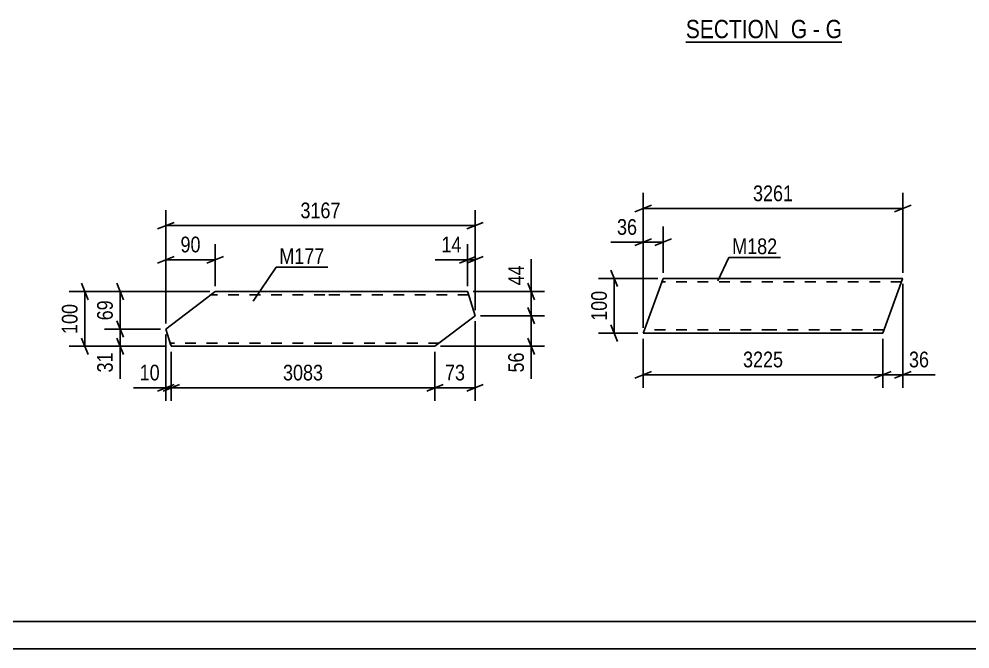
# Model space of a CAD drawing. Header units: millimetres. Extents: x 0 to 841, y 0 to 594.
# Drawn here: x 213.3 to 386.8, y 0 to 115 of the extents above; entities that cross this region are included whole.
import ezdxf

# ---------------------------------------------------------------- set-up
doc = ezdxf.new("R2010")
doc.units = ezdxf.units.MM
doc.linetypes.add('DXK_LINE_DOT2', pattern=[3.9198, 1.9599, -1.9599])
doc.styles.add('Arial Narrow', font='ARIALN.TTF', dxfattribs={"height": 0.2})

# ---------------------------------------------------------------- blocks, each defined once
blk = doc.blocks.new('Unknown-318886624-18 - 1489')
at = {"color": 6, "linetype": 'Continuous'}
blk.add_line((334.98, 110.74), (363.48, 110.74), dxfattribs=at)
at = {"color": 0, "linetype": 'Continuous'}
for points in [[(353.09, 111.49), (353.09, 114.99), (334.98, 114.99), (334.98, 111.49)], [(357.12, 111.49), (357.12, 114.99), (354.14, 114.99), (354.14, 111.49)], [(359.45, 111.49), (359.45, 114.99), (358.17, 114.99), (358.17, 111.49)], [(363.48, 111.49), (363.48, 114.99), (360.5, 114.99), (360.5, 111.49)]]:
    blk.add_wipeout(points, dxfattribs=at)
at = {"color": 7, "linetype": 'Continuous', "style": 'Arial Narrow'}
for s, p in [('SECTION ', (334.98, 111.49)), ('G', (354.14, 111.49)), ('G', (360.5, 111.49)), ('-', (358.17, 111.49))]:
    blk.add_text(s, height=3.34, dxfattribs=at).set_placement(p)
blk = doc.blocks.new('Unknown-318886624-1115')
at = {"color": 5, "linetype": 'Continuous'}
for p, q in [((5, 5), (836, 5)), ((0, 0), (841, 0))]:
    blk.add_line(p, q, dxfattribs=at)
blk = doc.blocks.new('Part-318886624-5998 - 5992')
at = {"color": 2, "linetype": 'Continuous'}
for p, q in [((330.84, 67.64), (327.24, 57.74)), ((350.84, 67.64), (330.84, 67.64)), ((374.58, 67.64), (350.94, 67.64)), ((374.55, 67.55), (370.94, 57.64)), ((374.58, 67.64), (374.55, 67.55)), ((327.2, 57.64), (327.24, 57.74)), ((350.84, 57.64), (327.2, 57.64)), ((370.94, 57.64), (350.94, 57.64))]:
    blk.add_line(p, q, dxfattribs=at)
at = {"color": 7, "linetype": 'DXK_LINE_DOT2'}
for p, q in [((350.84, 67.04), (330.62, 67.04)), ((374.36, 67.04), (350.94, 67.04)), ((327.42, 58.24), (327.44, 58.29)), ((350.84, 58.24), (327.42, 58.24)), ((371.16, 58.24), (350.94, 58.24)), ((371.16, 58.24), (371.18, 58.29))]:
    blk.add_line(p, q, dxfattribs=at)
blk = doc.blocks.new('Part-318886624-6084 - 6078')
at = {"color": 2, "linetype": 'Continuous'}
for p, q in [((249.08, 65.25), (247.5, 64.05)), ((269.08, 65.25), (249.08, 65.25)), ((295.15, 65.25), (269.18, 65.25)), ((295.15, 65.25), (295.18, 65.16)), ((295.18, 65.16), (296.52, 60.84)), ((247.5, 64.05), (240.08, 58.39)), ((296.52, 60.84), (289.18, 55.25)), ((240.69, 56.45), (240.08, 58.39)), ((241.03, 55.34), (240.69, 56.45)), ((241.06, 55.25), (241.03, 55.34)), ((241.06, 55.25), (269.08, 55.25)), ((269.18, 55.25), (289.18, 55.25))]:
    blk.add_line(p, q, dxfattribs=at)
at = {"color": 7, "linetype": 'DXK_LINE_DOT2'}
for p, q in [((249.08, 65.25), (248.1, 64.51)), ((269.08, 64.65), (248.29, 64.65)), ((295.33, 64.65), (269.18, 64.65)), ((240.69, 56.45), (240.95, 55.6)), ((269.08, 55.85), (240.88, 55.85)), ((289.96, 55.85), (269.18, 55.85))]:
    blk.add_line(p, q, dxfattribs=at)
blk = doc.blocks.new('StraightDimension-318886624-6034 - 5992')
at = {"color": 7, "linetype": 'Continuous'}
for p, q in [((327.2, 58.64), (327.2, 77.1)), ((330.84, 68.64), (330.84, 77.1)), ((325.7, 73.65), (328.7, 74.85)), ((332.34, 74.85), (329.34, 73.65)), ((327.2, 74.25), (330.84, 74.25))]:
    blk.add_line(p, q, dxfattribs=at)
at = {"color": 0}
blk.add_wipeout([(326.68, 75), (326.68, 79.2), (321.82, 79.2), (321.82, 75)], dxfattribs=at)
at = {"color": 7, "linetype": 'Continuous'}
blk.add_line((327.2, 74.25), (321.3, 74.25), dxfattribs=at)
blk.add_line((327.2, 74.25), (321.3, 74.25), dxfattribs=at)
at = {"color": 3, "style": 'Arial Narrow'}
blk.add_text('36', height=2.863, dxfattribs=at).set_placement((322.42, 75.6))
blk = doc.blocks.new('StraightDimension-318886624-6001 - 5992')
at = {"color": 7, "linetype": 'Continuous'}
for p, q in [((327.2, 58.64), (327.2, 83.24)), ((374.58, 68.64), (374.58, 83.24)), ((328.7, 80.99), (325.7, 79.79)), ((327.2, 80.39), (374.58, 80.39)), ((373.08, 79.79), (376.08, 80.99))]:
    blk.add_line(p, q, dxfattribs=at)
at = {"color": 0}
blk.add_wipeout([(355.15, 81.14), (355.15, 85.34), (346.64, 85.34), (346.64, 81.14)], dxfattribs=at)
at = {"color": 3, "style": 'Arial Narrow'}
blk.add_text('3261', height=2.863, dxfattribs=at).set_placement((347.24, 81.74))
blk = doc.blocks.new('StraightDimension-318886624-6012 - 5992')
at = {"color": 7, "linetype": 'Continuous'}
for p, q in [((321.32, 69.14), (322.52, 66.14)), ((329.84, 67.64), (319.07, 67.64)), ((321.92, 57.64), (321.92, 67.64)), ((322.52, 56.14), (321.32, 59.14)), ((326.2, 57.64), (319.07, 57.64))]:
    blk.add_line(p, q, dxfattribs=at)
at = {"color": 0}
blk.add_wipeout([(321.17, 65.99), (316.97, 65.99), (316.97, 59.3), (321.17, 59.3)], dxfattribs=at)
at = {"color": 3, "style": 'Arial Narrow'}
blk.add_text('100', height=2.863, rotation=90.0002, dxfattribs=at).set_placement((320.57, 59.9))
blk = doc.blocks.new('StraightDimension-318886624-6048 - 5992')
at = {"color": 7, "linetype": 'Continuous'}
for p, q in [((327.2, 56.64), (327.2, 47.66)), ((370.94, 56.64), (370.94, 47.66)), ((328.7, 50.66), (325.7, 49.46)), ((369.44, 49.46), (372.44, 50.66)), ((327.2, 50.06), (370.94, 50.06))]:
    blk.add_line(p, q, dxfattribs=at)
at = {"color": 0}
blk.add_wipeout([(353.33, 50.81), (353.33, 55.01), (344.82, 55.01), (344.82, 50.81)], dxfattribs=at)
at = {"color": 3, "style": 'Arial Narrow'}
blk.add_text('3225', height=2.863, dxfattribs=at).set_placement((345.42, 51.41))
blk = doc.blocks.new('StraightDimension-318886624-6061 - 5992')
at = {"color": 7, "linetype": 'Continuous'}
for p, q in [((374.58, 66.64), (374.58, 47.66)), ((370.94, 56.64), (370.94, 47.66)), ((369.44, 49.46), (372.44, 50.66)), ((376.08, 50.66), (373.08, 49.46)), ((370.94, 50.06), (374.58, 50.06))]:
    blk.add_line(p, q, dxfattribs=at)
at = {"color": 0}
blk.add_wipeout([(379.96, 50.81), (379.96, 55.01), (375.11, 55.01), (375.11, 50.81)], dxfattribs=at)
at = {"color": 7, "linetype": 'Continuous'}
blk.add_line((374.58, 50.06), (380.49, 50.06), dxfattribs=at)
blk.add_line((374.58, 50.06), (380.49, 50.06), dxfattribs=at)
at = {"color": 3, "style": 'Arial Narrow'}
blk.add_text('36', height=2.863, dxfattribs=at).set_placement((375.71, 51.41))
blk = doc.blocks.new('StraightDimension-318886624-6189 - 6078')
at = {"color": 7, "linetype": 'Continuous'}
for p, q in [((240.08, 59.39), (240.08, 73.9)), ((249.08, 66.25), (249.08, 73.9)), ((238.58, 70.45), (241.58, 71.65)), ((250.58, 71.65), (247.58, 70.45)), ((240.08, 71.05), (249.08, 71.05))]:
    blk.add_line(p, q, dxfattribs=at)
at = {"color": 0}
blk.add_wipeout([(247.01, 71.8), (247.01, 76), (242.15, 76), (242.15, 71.8)], dxfattribs=at)
at = {"color": 3, "style": 'Arial Narrow'}
blk.add_text('90', height=2.863, dxfattribs=at).set_placement((242.75, 72.4))
blk = doc.blocks.new('StraightDimension-318886624-6214 - 6078')
at = {"color": 7, "linetype": 'Continuous'}
for p, q in [((295.15, 66.25), (295.15, 73.9)), ((296.52, 61.84), (296.52, 73.9)), ((293.65, 70.45), (296.65, 71.65)), ((298.02, 71.65), (295.02, 70.45)), ((295.15, 71.05), (296.52, 71.05))]:
    blk.add_line(p, q, dxfattribs=at)
at = {"color": 0}
blk.add_wipeout([(294.62, 71.8), (294.62, 76), (289.77, 76), (289.77, 71.8)], dxfattribs=at)
at = {"color": 7, "linetype": 'Continuous'}
blk.add_line((295.15, 71.05), (289.24, 71.05), dxfattribs=at)
blk.add_line((295.15, 71.05), (289.24, 71.05), dxfattribs=at)
at = {"color": 3, "style": 'Arial Narrow'}
blk.add_text('14', height=2.863, dxfattribs=at).set_placement((290.37, 72.4))
blk = doc.blocks.new('StraightDimension-318886624-6150 - 6078')
at = {"color": 7, "linetype": 'Continuous'}
for p, q in [((231.14, 59.89), (232.34, 56.89)), ((239.08, 58.39), (228.89, 58.39)), ((231.74, 55.25), (231.74, 58.39)), ((232.34, 53.75), (231.14, 56.75)), ((240.06, 55.25), (228.89, 55.25))]:
    blk.add_line(p, q, dxfattribs=at)
at = {"color": 0}
blk.add_wipeout([(230.99, 54.72), (226.79, 54.72), (226.79, 49.87), (230.99, 49.87)], dxfattribs=at)
at = {"color": 7, "linetype": 'Continuous'}
blk.add_line((231.74, 55.25), (231.74, 49.34), dxfattribs=at)
blk.add_line((231.74, 55.25), (231.74, 49.34), dxfattribs=at)
at = {"color": 3, "style": 'Arial Narrow'}
blk.add_text('31', height=2.863, rotation=90.0002, dxfattribs=at).set_placement((230.39, 50.47))
blk = doc.blocks.new('StraightDimension-318886624-6087 - 6078')
at = {"color": 7, "linetype": 'Continuous'}
for p, q in [((240.08, 59.39), (240.08, 80.12)), ((296.52, 61.84), (296.52, 80.12)), ((241.58, 77.87), (238.58, 76.67)), ((240.08, 77.27), (296.52, 77.27)), ((295.02, 76.67), (298.02, 77.87))]:
    blk.add_line(p, q, dxfattribs=at)
at = {"color": 0}
blk.add_wipeout([(272.56, 78.02), (272.56, 82.22), (264.04, 82.22), (264.04, 78.02)], dxfattribs=at)
at = {"color": 3, "style": 'Arial Narrow'}
blk.add_text('3167', height=2.863, dxfattribs=at).set_placement((264.64, 78.62))
blk = doc.blocks.new('StraightDimension-318886624-6129 - 6078')
at = {"color": 7, "linetype": 'Continuous'}
for p, q in [((306.17, 66.75), (307.37, 63.75)), ((296.15, 65.25), (309.17, 65.25)), ((306.77, 60.84), (306.77, 65.25)), ((297.52, 60.84), (309.17, 60.84)), ((307.37, 59.34), (306.17, 62.34))]:
    blk.add_line(p, q, dxfattribs=at)
at = {"color": 0}
blk.add_wipeout([(306.02, 70.63), (301.82, 70.63), (301.82, 65.77), (306.02, 65.77)], dxfattribs=at)
at = {"color": 7, "linetype": 'Continuous'}
blk.add_line((306.77, 65.25), (306.77, 71.15), dxfattribs=at)
blk.add_line((306.77, 65.25), (306.77, 71.15), dxfattribs=at)
at = {"color": 3, "style": 'Arial Narrow'}
blk.add_text('44', height=2.863, rotation=90.0002, dxfattribs=at).set_placement((305.42, 66.37))
blk = doc.blocks.new('StraightDimension-318886624-6105 - 6078')
at = {"color": 7, "linetype": 'Continuous'}
for p, q in [((297.52, 60.84), (309.17, 60.84)), ((306.17, 62.34), (307.37, 59.34)), ((306.77, 55.25), (306.77, 60.84)), ((307.37, 53.75), (306.17, 56.75)), ((290.18, 55.25), (309.17, 55.25))]:
    blk.add_line(p, q, dxfattribs=at)
at = {"color": 0}
blk.add_wipeout([(306.02, 54.72), (301.82, 54.72), (301.82, 49.87), (306.02, 49.87)], dxfattribs=at)
at = {"color": 7, "linetype": 'Continuous'}
blk.add_line((306.77, 55.25), (306.77, 49.34), dxfattribs=at)
blk.add_line((306.77, 55.25), (306.77, 49.34), dxfattribs=at)
at = {"color": 3, "style": 'Arial Narrow'}
blk.add_text('56', height=2.863, rotation=90.0002, dxfattribs=at).set_placement((305.42, 50.47))
blk = doc.blocks.new('StraightDimension-318886624-6167 - 6078')
at = {"color": 7, "linetype": 'Continuous'}
for p, q in [((231.14, 66.75), (232.34, 63.75)), ((248.08, 65.25), (228.89, 65.25)), ((231.74, 58.39), (231.74, 65.25)), ((232.34, 56.89), (231.14, 59.89)), ((239.08, 58.39), (228.89, 58.39))]:
    blk.add_line(p, q, dxfattribs=at)
at = {"color": 0}
blk.add_wipeout([(230.99, 64.25), (226.79, 64.25), (226.79, 59.39), (230.99, 59.39)], dxfattribs=at)
at = {"color": 3, "style": 'Arial Narrow'}
blk.add_text('69', height=2.863, rotation=90.0002, dxfattribs=at).set_placement((230.39, 59.99))
blk = doc.blocks.new('StraightDimension-318886624-6228 - 6078')
at = {"color": 7, "linetype": 'Continuous'}
for p, q in [((240.08, 57.39), (240.08, 45.27)), ((241.06, 54.25), (241.06, 45.27)), ((238.58, 47.07), (241.58, 48.27)), ((242.56, 48.27), (239.56, 47.07)), ((240.08, 47.67), (241.06, 47.67))]:
    blk.add_line(p, q, dxfattribs=at)
at = {"color": 0}
blk.add_wipeout([(239.56, 48.42), (239.56, 52.62), (234.7, 52.62), (234.7, 48.42)], dxfattribs=at)
at = {"color": 7, "linetype": 'Continuous'}
blk.add_line((240.08, 47.67), (234.18, 47.67), dxfattribs=at)
blk.add_line((240.08, 47.67), (234.18, 47.67), dxfattribs=at)
at = {"color": 3, "style": 'Arial Narrow'}
blk.add_text('10', height=2.863, dxfattribs=at).set_placement((235.3, 49.02))
blk = doc.blocks.new('StraightDimension-318886624-6241 - 6078')
at = {"color": 7, "linetype": 'Continuous'}
for p, q in [((296.52, 59.84), (296.52, 45.27)), ((289.18, 54.25), (289.18, 45.27)), ((287.68, 47.07), (290.68, 48.27)), ((289.18, 47.67), (296.52, 47.67)), ((298.02, 48.27), (295.02, 47.07))]:
    blk.add_line(p, q, dxfattribs=at)
at = {"color": 0}
blk.add_wipeout([(295.28, 48.42), (295.28, 52.62), (290.42, 52.62), (290.42, 48.42)], dxfattribs=at)
at = {"color": 3, "style": 'Arial Narrow'}
blk.add_text('73', height=2.863, dxfattribs=at).set_placement((291.02, 49.02))
blk = doc.blocks.new('StraightDimension-318886624-6258 - 6078')
at = {"color": 7, "linetype": 'Continuous'}
for p, q in [((241.06, 54.25), (241.06, 45.27)), ((289.18, 54.25), (289.18, 45.27)), ((242.56, 48.27), (239.56, 47.07)), ((241.06, 47.67), (289.18, 47.67)), ((287.68, 47.07), (290.68, 48.27))]:
    blk.add_line(p, q, dxfattribs=at)
at = {"color": 0}
blk.add_wipeout([(269.38, 48.42), (269.38, 52.62), (260.86, 52.62), (260.86, 48.42)], dxfattribs=at)
at = {"color": 3, "style": 'Arial Narrow'}
blk.add_text('3083', height=2.863, dxfattribs=at).set_placement((261.46, 49.02))
blk = doc.blocks.new('StraightDimension-318886624-6279 - 6078')
at = {"color": 7, "linetype": 'Continuous'}
for p, q in [((224.7, 66.75), (225.9, 63.75)), ((248.08, 65.25), (222.45, 65.25)), ((225.3, 55.25), (225.3, 65.25)), ((225.9, 53.75), (224.7, 56.75)), ((240.06, 55.25), (222.45, 55.25))]:
    blk.add_line(p, q, dxfattribs=at)
at = {"color": 0}
blk.add_wipeout([(224.55, 63.59), (220.35, 63.59), (220.35, 56.9), (224.55, 56.9)], dxfattribs=at)
at = {"color": 3, "style": 'Arial Narrow'}
blk.add_text('100', height=2.863, rotation=90.0002, dxfattribs=at).set_placement((223.95, 57.5))
blk = doc.blocks.new('Mark-318886624-5994 - 5992')
at = {"color": 0}
blk.add_wipeout([(351.66, 72.07), (351.66, 75.07), (343.44, 75.07), (343.44, 72.07)], dxfattribs=at)
blk.add_wipeout([(351.66, 72.07), (351.66, 75.07), (343.44, 75.07), (343.44, 72.07)], dxfattribs=at)
at = {"color": 30, "linetype": 'Continuous'}
for p, q in [((340.81, 67.18), (342.84, 71.47)), ((342.84, 71.47), (352.26, 71.47))]:
    blk.add_line(p, q, dxfattribs=at)
at = {"color": 3, "style": 'Arial Narrow'}
blk.add_text('M182', height=2.863, dxfattribs=at).set_placement((343.44, 72.07))
blk = doc.blocks.new('Mark-318886624-6080 - 6078')
at = {"color": 0}
blk.add_wipeout([(269.01, 70.29), (269.01, 73.29), (260.79, 73.29), (260.79, 70.29)], dxfattribs=at)
blk.add_wipeout([(269.01, 70.29), (269.01, 73.29), (260.79, 73.29), (260.79, 70.29)], dxfattribs=at)
at = {"color": 30, "linetype": 'Continuous'}
for p, q in [((255.99, 63.48), (260.19, 69.69)), ((260.19, 69.69), (269.61, 69.69))]:
    blk.add_line(p, q, dxfattribs=at)
at = {"color": 3, "style": 'Arial Narrow'}
blk.add_text('M177', height=2.863, dxfattribs=at).set_placement((260.79, 70.29))

msp = doc.modelspace()

# ---------------------------------------------------------------- block references
for name in ['Unknown-318886624-18 - 1489', 'Part-318886624-5998 - 5992', 'Part-318886624-6084 - 6078']:
    msp.add_blockref(name, (0, 0))

# ---------------------------------------------------------------- next in the draw order: block references
msp.add_blockref('Unknown-318886624-1115', (0, 0))

# ---------------------------------------------------------------- next in the draw order: block references
for name in ['StraightDimension-318886624-6034 - 5992', 'StraightDimension-318886624-6189 - 6078', 'StraightDimension-318886624-6214 - 6078']:
    msp.add_blockref(name, (0, 0))

# ---------------------------------------------------------------- next in the draw order: block references
for name in ['StraightDimension-318886624-6001 - 5992', 'StraightDimension-318886624-6150 - 6078']:
    msp.add_blockref(name, (0, 0))

# ---------------------------------------------------------------- next in the draw order: block references
for name in ['StraightDimension-318886624-6087 - 6078', 'Mark-318886624-5994 - 5992', 'StraightDimension-318886624-6012 - 5992']:
    msp.add_blockref(name, (0, 0))

# ---------------------------------------------------------------- next in the draw order: block references
for name in ['Mark-318886624-6080 - 6078', 'StraightDimension-318886624-6129 - 6078', 'StraightDimension-318886624-6167 - 6078', 'StraightDimension-318886624-6048 - 5992']:
    msp.add_blockref(name, (0, 0))

# ---------------------------------------------------------------- next in the draw order: block references
for name in ['StraightDimension-318886624-6061 - 5992', 'StraightDimension-318886624-6105 - 6078', 'StraightDimension-318886624-6228 - 6078']:
    msp.add_blockref(name, (0, 0))

# ---------------------------------------------------------------- next in the draw order: block references
msp.add_blockref('StraightDimension-318886624-6241 - 6078', (0, 0))

# ---------------------------------------------------------------- next in the draw order: block references
msp.add_blockref('StraightDimension-318886624-6258 - 6078', (0, 0))

# ---------------------------------------------------------------- next in the draw order: block references
msp.add_blockref('StraightDimension-318886624-6279 - 6078', (0, 0))

doc.saveas('drawing.dxf')
